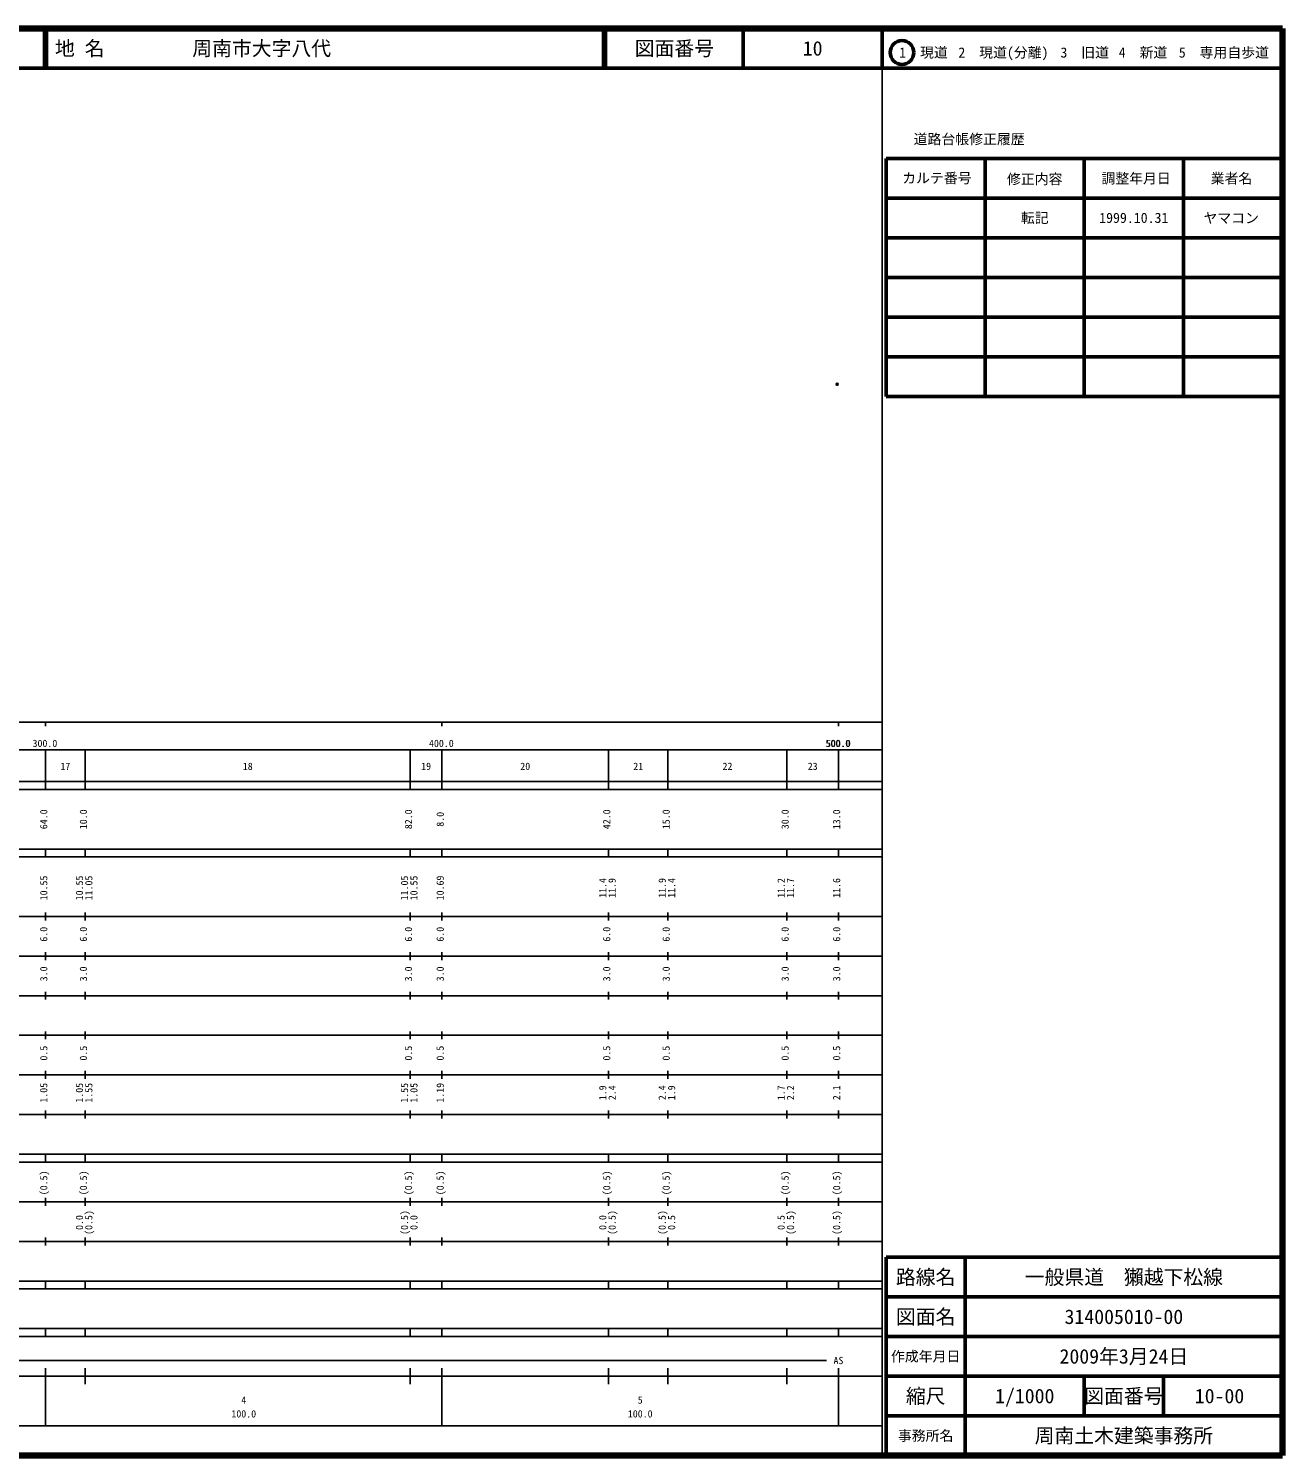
# Model space of a CAD drawing. Units: millimetres on the paper. Extents: x 40 to 680, y 20 to 380.
# Drawn here: x 363.7 to 680, y 20 to 380 of the extents above; entities that cross this region are included whole.
import ezdxf
from ezdxf.enums import TextEntityAlignment as Align

# ---------------------------------------------------------------- set-up
doc = ezdxf.new("R2010")
doc.units = ezdxf.units.MM
doc.header["$PDMODE"] = 32
doc.header["$PDSIZE"] = 0.5
doc.layers.add('M-OTRS', color=6, linetype='Continuous')
doc.layers.add('M-TTL-TXT', color=7, linetype='Continuous')
for name, color, linetype, lineweight in [('M-TTL', 2, 'Continuous', 140), ('M-TTL-BAND', 7, 'Continuous', 25), ('M-TTL-FRAM', 2, 'Continuous', 50), ('M-TTL-LINE', 7, 'Continuous', 50)]:
    doc.layers.add(name, color=color, linetype=linetype, lineweight=lineweight)
doc.styles.add('ＭＳ ゴシック', font='')
doc.styles.get('ＭＳ ゴシック').set_extended_font_data('MS Gothic')

msp = doc.modelspace()

# ---------------------------------------------------------------- linework, layer by layer
at = {"layer": 'M-OTRS'}
msp.add_point((567.671, 290.242), dxfattribs=at)
at = {"layer": 'M-TTL'}
for p, q in [((680, 380), (40, 380)), ((680, 20), (680, 380)), ((40, 20), (680, 20))]:
    msp.add_line(p, q, dxfattribs=at)
at = {"layer": 'M-TTL-BAND'}
for p, q in [((579, 20), (579, 370)), ((40, 205), (579, 205)), ((368, 205), (368, 204)), ((468, 205), (468, 204)), ((568, 205), (568, 204)), ((68, 198), (579, 198)), ((368, 188), (368, 198)), ((378, 188), (378, 198)), ((460, 188), (460, 198)), ((468, 188), (468, 198)), ((510, 188), (510, 198)), ((525, 188), (525, 198)), ((555, 188), (555, 198)), ((568, 188), (568, 198)), ((40, 190), (579, 190)), ((40, 188), (579, 188)), ((40, 173), (579, 173)), ((368, 171), (368, 173)), ((378, 171), (378, 173)), ((460, 171), (460, 173)), ((468, 171), (468, 173)), ((510, 171), (510, 173)), ((525, 171), (525, 173)), ((555, 171), (555, 173)), ((568, 171), (568, 173)), ((40, 171), (579, 171)), ((40, 156), (579, 156)), ((368, 155), (368, 157)), ((378, 155), (378, 157)), ((460, 155), (460, 157)), ((468, 155), (468, 157)), ((510, 155), (510, 157)), ((525, 155), (525, 157)), ((555, 155), (555, 157)), ((568, 155), (568, 157)), ((46, 146), (579, 146)), ((368, 145), (368, 147)), ((378, 145), (378, 147)), ((460, 145), (460, 147)), ((468, 145), (468, 147)), ((510, 145), (510, 147)), ((525, 145), (525, 147)), ((555, 145), (555, 147)), ((568, 145), (568, 147)), ((368, 135), (368, 137)), ((378, 135), (378, 137)), ((460, 135), (460, 137)), ((468, 135), (468, 137)), ((510, 135), (510, 137)), ((525, 135), (525, 137)), ((555, 135), (555, 137)), ((568, 135), (568, 137)), ((52, 136), (579, 136)), ((46, 126), (579, 126)), ((368, 125), (368, 127)), ((378, 125), (378, 127)), ((460, 125), (460, 127)), ((468, 125), (468, 127)), ((510, 125), (510, 127)), ((525, 125), (525, 127)), ((555, 125), (555, 127)), ((568, 125), (568, 127)), ((52, 116), (579, 116)), ((368, 115), (368, 117)), ((378, 115), (378, 117)), ((460, 115), (460, 117)), ((468, 115), (468, 117)), ((510, 115), (510, 117)), ((525, 115), (525, 117)), ((555, 115), (555, 117)), ((568, 115), (568, 117)), ((46, 106), (579, 106)), ((368, 105), (368, 107)), ((378, 105), (378, 107)), ((460, 105), (460, 107)), ((468, 105), (468, 107)), ((510, 105), (510, 107)), ((525, 105), (525, 107)), ((555, 105), (555, 107)), ((568, 105), (568, 107)), ((40, 96), (579, 96)), ((40, 94), (579, 94)), ((368, 94), (368, 96)), ((378, 94), (378, 96)), ((460, 94), (460, 96)), ((468, 94), (468, 96)), ((510, 94), (510, 96)), ((525, 94), (525, 96)), ((555, 94), (555, 96)), ((568, 94), (568, 96)), ((49, 84), (579, 84)), ((368, 83), (368, 85)), ((378, 83), (378, 85)), ((460, 83), (460, 85)), ((468, 83), (468, 85)), ((510, 83), (510, 85)), ((525, 83), (525, 85)), ((555, 83), (555, 85)), ((568, 83), (568, 85)), ((40, 74), (579, 74)), ((368, 73), (368, 75)), ((378, 73), (378, 75)), ((460, 73), (460, 75)), ((468, 73), (468, 75)), ((510, 73), (510, 75)), ((525, 73), (525, 75)), ((555, 73), (555, 75)), ((568, 73), (568, 75)), ((40, 64), (579, 64)), ((40, 62), (579, 62)), ((368, 62), (368, 64)), ((378, 62), (378, 64)), ((460, 62), (460, 64)), ((468, 62), (468, 64)), ((510, 62), (510, 64)), ((525, 62), (525, 64)), ((555, 62), (555, 64)), ((568, 62), (568, 64)), ((40, 52), (579, 52)), ((368, 50), (368, 52)), ((378, 50), (378, 52)), ((460, 50), (460, 52)), ((468, 50), (468, 52)), ((510, 50), (510, 52)), ((525, 50), (525, 52)), ((555, 50), (555, 52)), ((568, 50), (568, 52)), ((40, 50), (579, 50)), ((71, 44), (565, 44)), ((40, 40), (579, 40)), ((368, 27.5), (368, 42)), ((378, 38), (378, 42)), ((460, 38), (460, 42)), ((468, 27.5), (468, 42)), ((510, 38), (510, 42)), ((525, 38), (525, 42)), ((555, 38), (555, 42)), ((568, 27.5), (568, 42)), ((68, 27.5), (579, 27.5))]:
    msp.add_line(p, q, dxfattribs=at)
at = {"layer": 'M-TTL-FRAM'}
for p, q in [((580, 347.197), (580, 287.197)), ((580, 347.197), (680, 347.197)), ((580, 287.197), (680, 287.197)), ((680, 70), (580, 70)), ((580, 70), (580, 20))]:
    msp.add_line(p, q, dxfattribs=at)
at = {"layer": 'M-TTL-LINE'}
for p, q in [((367.75, 380), (367.75, 370)), ((368.25, 380), (368.25, 370)), ((508.747, 380), (508.747, 370)), ((509.247, 380), (509.247, 370)), ((543.997, 380), (543.997, 370)), ((579, 380), (579, 370)), ((40, 370), (680, 370)), ((605, 347.197), (605, 287.197)), ((630, 347.197), (630, 287.197)), ((655, 347.197), (655, 287.197)), ((580, 337.197), (680, 337.197)), ((580, 327.197), (680, 327.197)), ((580, 317.197), (680, 317.197)), ((580, 307.197), (680, 307.197)), ((580, 297.197), (680, 297.197)), ((600, 70), (600, 20)), ((680, 60), (580, 60)), ((680, 50), (580, 50)), ((680, 40), (580, 40)), ((630, 40), (630, 30)), ((650, 40), (650, 30)), ((680, 30), (580, 30))]:
    msp.add_line(p, q, dxfattribs=at)
msp.add_circle((584.031, 373.958), 3, dxfattribs=at)

# ---------------------------------------------------------------- texts
at = {"layer": 'M-TTL-BAND', "style": 'ＭＳ ゴシック'}
for s, p in [('300.0', (367.844, 198.195)), ('400.0', (467.844, 198.195)), ('500.0', (567.844, 198.195)), ('500.0', (568, 198.195)), ('17', (373, 192.405)), ('18', (419, 192.405)), ('19', (464, 192.405)), ('20', (489, 192.405)), ('21', (517.5, 192.405)), ('22', (540, 192.405)), ('23', (561.5, 192.405)), ('AS', (568, 42.5)), ('4', (418, 32.523)), ('5', (518, 32.523)), ('100.0', (418, 29.033)), ('100.0', (518, 29.033))]:
    msp.add_text(s, height=1.833, dxfattribs=at).set_placement(p, align=Align.BOTTOM_CENTER)
for s, p in [('64.0', (369, 180.5)), ('10.0', (379, 180.5)), ('82.0', (461, 180.5)), ('8.0', (469, 180.5)), ('42.0', (511, 180.5)), ('15.0', (526, 180.5)), ('30.0', (556, 180.5)), ('13.0', (569, 180.5)), ('10.55', (369, 163.174)), ('10.55', (378, 163.174)), ('11.05', (380.37, 163.174)), ('11.05', (460, 163.174)), ('10.55', (462.37, 163.174)), ('10.69', (469, 163.174)), ('11.4', (510, 163.174)), ('11.9', (512.37, 163.174)), ('11.9', (525, 163.174)), ('11.4', (527.37, 163.174)), ('11.2', (555, 163.174)), ('11.7', (557.37, 163.174)), ('11.6', (569, 163.174)), ('6.0', (369, 151.5)), ('6.0', (379, 151.5)), ('6.0', (461, 151.5)), ('6.0', (469, 151.5)), ('6.0', (511, 151.5)), ('6.0', (526, 151.5)), ('6.0', (556, 151.5)), ('6.0', (569, 151.5)), ('3.0', (369, 141.5)), ('3.0', (379, 141.5)), ('3.0', (461, 141.5)), ('3.0', (469, 141.5)), ('3.0', (511, 141.5)), ('3.0', (526, 141.5)), ('3.0', (556, 141.5)), ('3.0', (569, 141.5)), ('0.5', (369, 121.5)), ('0.5', (379, 121.5)), ('0.5', (461, 121.5)), ('0.5', (469, 121.5)), ('0.5', (511, 121.5)), ('0.5', (526, 121.5)), ('0.5', (556, 121.5)), ('0.5', (569, 121.5)), ('1.05', (369, 111.5)), ('1.05', (378, 111.5)), ('1.55', (380.37, 111.5)), ('1.55', (460, 111.5)), ('1.05', (462.37, 111.5)), ('1.19', (469, 111.5)), ('1.9', (510, 111.5)), ('2.4', (512.37, 111.5)), ('2.4', (525, 111.5)), ('1.9', (527.37, 111.5)), ('1.7', (555, 111.5)), ('2.2', (557.37, 111.5)), ('2.1', (569, 111.5)), ('(0.5)', (369, 88.764)), ('(0.5)', (379, 88.764)), ('(0.5)', (461, 88.764)), ('(0.5)', (469, 88.764)), ('(0.5)', (511, 88.764)), ('(0.5)', (526, 88.764)), ('(0.5)', (556, 88.764)), ('(0.5)', (569, 88.764)), ('0.0', (378, 78.764)), ('(0.5)', (380.37, 78.764)), ('(0.5)', (460, 78.764)), ('0.0', (462.37, 78.764)), ('0.0', (510, 78.764)), ('(0.5)', (512.37, 78.764)), ('(0.5)', (525, 78.764)), ('0.5', (527.37, 78.764)), ('0.5', (555, 78.764)), ('(0.5)', (557.37, 78.764)), ('(0.5)', (569, 78.764))]:
    msp.add_text(s, height=1.833, rotation=90, dxfattribs=at).set_placement(p, align=Align.BOTTOM_CENTER)
at = {"layer": 'M-TTL-TXT', "style": 'ＭＳ ゴシック'}
for s, p in [('地 名', (370.38, 375)), ('周南市大字八代', (405.024, 375))]:
    msp.add_text(s, height=3.666, dxfattribs=at).set_placement(p, align=Align.MIDDLE_LEFT)
for s, height, p in [('図面番号', 3.666, (526.622, 375)), ('10', 3.666, (561.497, 375)), ('1\u3000現道', 2.566, (589.448, 373.958)), ('2\u3000現道(分離)', 2.566, (609.619, 373.958)), ('3\u3000旧道', 2.566, (630.121, 373.958)), ('4\u3000新道', 2.566, (644.824, 373.958)), ('5\u3000専用自歩道', 2.566, (665.228, 373.958)), ('道路台帳修正履歴', 2.566, (600.968, 352.113)), ('カルテ番号', 2.566, (592.839, 342.277)), ('修正内容', 2.566, (617.509, 342.023)), ('調整年月日', 2.566, (643.089, 342.197)), ('業者名', 2.566, (667.134, 342.197)), ('転記', 2.566, (617.5, 332.245)), ('1999.10.31', 2.566, (642.5, 332.245)), ('ヤマコン', 2.566, (667.077, 332.189)), ('路線名', 3.666, (590, 65)), ('路線名', 3.666, (590, 65)), ('一般県道\u3000獺越下松線', 3.666, (640, 65)), ('図面名', 3.666, (590, 55)), ('図面名', 3.666, (590, 55)), ('314005010-00', 3.666, (640, 55)), ('2009年3月24日', 3.666, (640, 45)), ('作成年月日', 2.566, (590, 45)), ('作成年月日', 2.566, (590, 45)), ('縮尺', 3.666, (590, 35)), ('縮尺', 3.666, (590, 35)), ('1/1000', 3.666, (615, 35)), ('図面番号', 3.666, (640, 35)), ('図面番号', 3.666, (640, 35)), ('10-00', 3.666, (664.125, 35)), ('事務所名', 2.566, (590, 25)), ('事務所名', 2.566, (590, 25)), ('周南土木建築事務所', 3.666, (640, 25))]:
    msp.add_text(s, height=height, dxfattribs=at).set_placement(p, align=Align.MIDDLE_CENTER)

doc.saveas('drawing.dxf')
